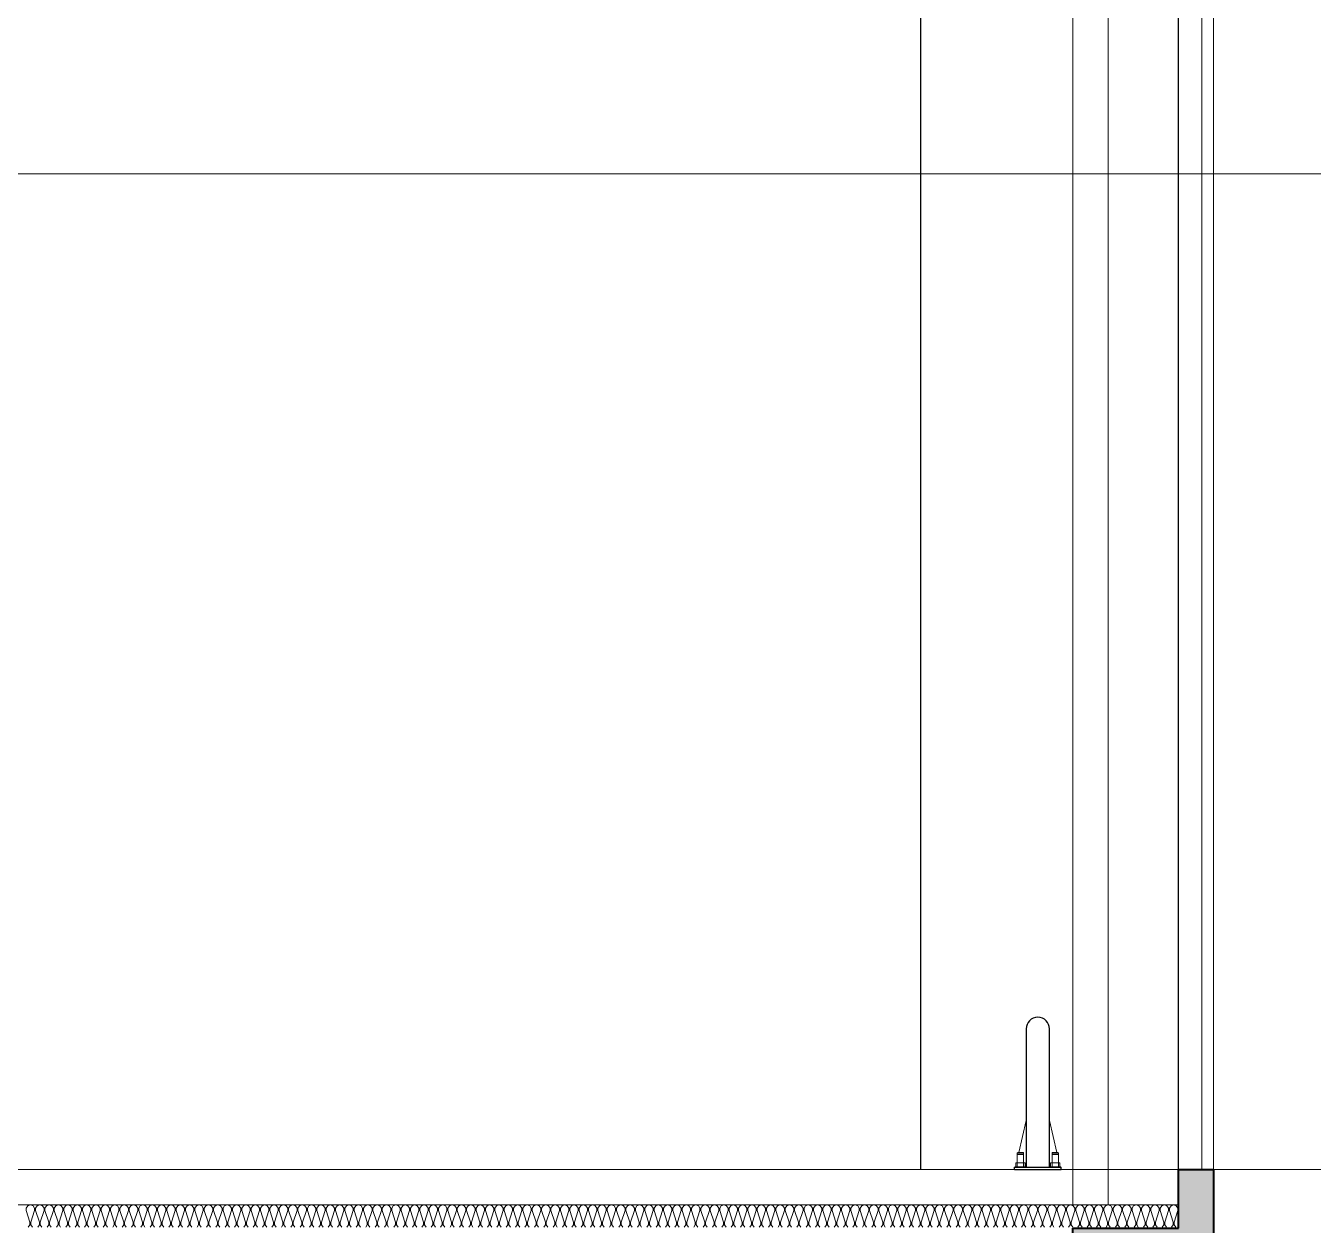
# Model space of a CAD drawing. Header units: millimetres. Extents: x 0 to 420000, y 0 to 297000.
# Drawn here: x 283593 to 289088, y 168263 to 173381 of the extents above; entities that cross this region are included whole.
import ezdxf

# ---------------------------------------------------------------- set-up
doc = ezdxf.new("R2010")
doc.units = ezdxf.units.MM
doc.linetypes.add('CEN', pattern=[62, 60, -1, 0, -1])
for name, color, linetype, lineweight in [('A-AXIS-LINE', 1, 'CEN', 15), ('A-CONC-LIN1', 2, 'Continuous', 40), ('A-ELEV-LIN2', 7, 'Continuous', 25), ('A-ELEV-LIN3', 8, 'Continuous', 18), ('A-WAXM-PANL', 6, 'Continuous', 20), ('A-XXXX-FIN2', 6, 'Continuous', 20), ('A-XXXX-INSL1', 15, 'Continuous', 18), ('A-XXXX-INSL2', 8, 'Continuous', 18)]:
    doc.layers.add(name, color=color, linetype=linetype, lineweight=lineweight)
doc.layers.add('A-CONC-SOLD', color=253, linetype='CEN')

# ---------------------------------------------------------------- blocks, each defined once
blk = doc.blocks.new('axis(220316)')
at = {"layer": 'A-AXIS-LINE', "ltscale": 1000}
for p, q in [((4631788.1, -426868.7), (4955413.1, -426868.7)), ((4631788.1, -431118.7), (4955413.1, -431118.7))]:
    blk.add_line(p, q, dxfattribs=at)
blk = doc.blocks.new('횡지하층')
at = {"layer": 'A-CONC-SOLD'}
h = blk.add_hatch(color=256, dxfattribs=at)
h.dxf.hatch_style = 1
h.paths.add_polyline_path([(4890650.6, -238161.1), (4890250.6, -238161.1), (4890250.6, -237111.1), (4890100.6, -237111.1), (4890100.6, -237361.1), (4889650.6, -237361.1), (4889650.6, -238361.1), (4889600.6, -238361.1), (4889600.6, -239061.1), (4889950.6, -239061.1), (4889950.6, -247661.1), (4889200.6, -247661.1), (4889200.6, -247111.1), (4889000.6, -247111.1), (4889000.6, -247661.1), (4758200.6, -247661.1), (4758200.6, -247111.1), (4758000.6, -247111.1), (4758000.6, -247661.1), (4757250.6, -247661.1), (4757250.6, -239061.1), (4757600.6, -239061.1), (4757600.6, -238361.1), (4757550.6, -238361.1), (4757550.6, -237361.1), (4757100.6, -237361.1), (4757100.6, -237111.1), (4756950.6, -237111.1), (4756950.6, -238161.1), (4756550.6, -238161.1), (4756550.6, -247961.1), (4890650.6, -247961.1)])
at = {"layer": 'A-CONC-LIN1'}
blk.add_lwpolyline([(4758200.6, -247661.1), (4889000.6, -247661.1), (4889000.6, -247111.1), (4889200.6, -247111.1), (4889200.6, -247661.1), (4889950.6, -247661.1), (4889950.6, -239061.1), (4889600.6, -239061.1), (4889600.6, -238361.1), (4889650.6, -238361.1), (4889650.6, -237361.1), (4890100.6, -237361.1), (4890100.6, -237111.1), (4890250.6, -237111.1), (4890250.6, -238161.1), (4890650.6, -238161.1), (4890650.6, -247961.1), (4756550.6, -247961.1)], dxfattribs=at)
at = {"layer": 'A-XXXX-FIN2'}
blk.add_line((4757100.6, -237111.1), (4890100.6, -237111.1), dxfattribs=at)
at = {"layer": 'A-XXXX-INSL2'}
blk.add_line((4757100.4, -237261.1), (4890100.5, -237261.1), dxfattribs=at)
for points in [[(4890089.6, -237357.1), (4890082.6, -237347.1), (4890082.6, -237336.1), (4890098.6, -237286.1), (4890098.6, -237275.1), (4890091.6, -237265.1), (4890080.6, -237261.1), (4890069.6, -237265.1), (4890062.6, -237275.1), (4890062.6, -237286.1), (4890078.6, -237336.1), (4890078.6, -237347.1), (4890071.6, -237357.1)], [(4890049.6, -237357.1), (4890042.6, -237347.1), (4890042.6, -237336.1), (4890058.6, -237286.1), (4890058.6, -237275.1), (4890051.6, -237265.1), (4890040.6, -237261.1), (4890029.6, -237265.1), (4890022.6, -237275.1), (4890022.6, -237286.1), (4890038.6, -237336.1), (4890038.6, -237347.1), (4890031.6, -237357.1)], [(4890009.6, -237357.1), (4890002.6, -237347.1), (4890002.6, -237336.1), (4890018.6, -237286.1), (4890018.6, -237275.1), (4890011.6, -237265.1), (4890000.6, -237261.1), (4889989.6, -237265.1), (4889982.6, -237275.1), (4889982.6, -237286.1), (4889998.6, -237336.1), (4889998.6, -237347.1), (4889991.6, -237357.1)], [(4889969.6, -237357.1), (4889962.6, -237347.1), (4889962.6, -237336.1), (4889978.6, -237286.1), (4889978.6, -237275.1), (4889971.6, -237265.1), (4889960.6, -237261.1), (4889949.6, -237265.1), (4889942.6, -237275.1), (4889942.6, -237286.1), (4889958.6, -237336.1), (4889958.6, -237347.1), (4889951.6, -237357.1)], [(4889929.6, -237357.1), (4889922.6, -237347.1), (4889922.6, -237336.1), (4889938.6, -237286.1), (4889938.6, -237275.1), (4889931.6, -237265.1), (4889920.6, -237261.1), (4889909.6, -237265.1), (4889902.6, -237275.1), (4889902.6, -237286.1), (4889918.6, -237336.1), (4889918.6, -237347.1), (4889911.6, -237357.1)], [(4889889.6, -237357.1), (4889882.6, -237347.1), (4889882.6, -237336.1), (4889898.6, -237286.1), (4889898.6, -237275.1), (4889891.6, -237265.1), (4889880.6, -237261.1), (4889869.6, -237265.1), (4889862.6, -237275.1), (4889862.6, -237286.1), (4889878.6, -237336.1), (4889878.6, -237347.1), (4889871.6, -237357.1)], [(4889849.6, -237357.1), (4889842.6, -237347.1), (4889842.6, -237336.1), (4889858.6, -237286.1), (4889858.6, -237275.1), (4889851.6, -237265.1), (4889840.6, -237261.1), (4889829.6, -237265.1), (4889822.6, -237275.1), (4889822.6, -237286.1), (4889838.6, -237336.1), (4889838.6, -237347.1), (4889831.6, -237357.1)], [(4889809.6, -237357.1), (4889802.6, -237347.1), (4889802.6, -237336.1), (4889818.6, -237286.1), (4889818.6, -237275.1), (4889811.6, -237265.1), (4889800.6, -237261.1), (4889789.6, -237265.1), (4889782.6, -237275.1), (4889782.6, -237286.1), (4889798.6, -237336.1), (4889798.6, -237347.1), (4889791.6, -237357.1)], [(4889769.6, -237357.1), (4889762.6, -237347.1), (4889762.6, -237336.1), (4889778.6, -237286.1), (4889778.6, -237275.1), (4889771.6, -237265.1), (4889760.6, -237261.1), (4889749.6, -237265.1), (4889742.6, -237275.1), (4889742.6, -237286.1), (4889758.6, -237336.1), (4889758.6, -237347.1), (4889751.6, -237357.1)], [(4889729.6, -237357.1), (4889722.6, -237347.1), (4889722.6, -237336.1), (4889738.6, -237286.1), (4889738.6, -237275.1), (4889731.6, -237265.1), (4889720.6, -237261.1), (4889709.6, -237265.1), (4889702.6, -237275.1), (4889702.6, -237286.1), (4889718.6, -237336.1), (4889718.6, -237347.1), (4889711.6, -237357.1)], [(4889689.6, -237357.1), (4889682.6, -237347.1), (4889682.6, -237336.1), (4889698.6, -237286.1), (4889698.6, -237275.1), (4889691.6, -237265.1), (4889680.6, -237261.1), (4889669.6, -237265.1), (4889662.6, -237275.1), (4889662.6, -237286.1), (4889678.6, -237336.1), (4889678.6, -237347.1), (4889671.6, -237357.1)], [(4889649.6, -237357.1), (4889642.6, -237347.1), (4889642.6, -237336.1), (4889658.6, -237286.1), (4889658.6, -237275.1), (4889651.6, -237265.1), (4889640.6, -237261.1), (4889629.6, -237265.1), (4889622.6, -237275.1), (4889622.6, -237286.1), (4889638.6, -237336.1), (4889638.6, -237347.1), (4889631.6, -237357.1)], [(4889609.6, -237357.1), (4889602.6, -237347.1), (4889602.6, -237336.1), (4889618.6, -237286.1), (4889618.6, -237275.1), (4889611.6, -237265.1), (4889600.6, -237261.1), (4889589.6, -237265.1), (4889582.6, -237275.1), (4889582.6, -237286.1), (4889598.6, -237336.1), (4889598.6, -237347.1), (4889591.6, -237357.1)], [(4889569.6, -237357.1), (4889562.6, -237347.1), (4889562.6, -237336.1), (4889578.6, -237286.1), (4889578.6, -237275.1), (4889571.6, -237265.1), (4889560.6, -237261.1), (4889549.6, -237265.1), (4889542.6, -237275.1), (4889542.6, -237286.1), (4889558.6, -237336.1), (4889558.6, -237347.1), (4889551.6, -237357.1)], [(4889529.6, -237357.1), (4889522.6, -237347.1), (4889522.6, -237336.1), (4889538.6, -237286.1), (4889538.6, -237275.1), (4889531.6, -237265.1), (4889520.6, -237261.1), (4889509.6, -237265.1), (4889502.6, -237275.1), (4889502.6, -237286.1), (4889518.6, -237336.1), (4889518.6, -237347.1), (4889511.6, -237357.1)], [(4889489.6, -237357.1), (4889482.6, -237347.1), (4889482.6, -237336.1), (4889498.6, -237286.1), (4889498.6, -237275.1), (4889491.6, -237265.1), (4889480.6, -237261.1), (4889469.6, -237265.1), (4889462.6, -237275.1), (4889462.6, -237286.1), (4889478.6, -237336.1), (4889478.6, -237347.1), (4889471.6, -237357.1)], [(4889449.6, -237357.1), (4889442.6, -237347.1), (4889442.6, -237336.1), (4889458.6, -237286.1), (4889458.6, -237275.1), (4889451.6, -237265.1), (4889440.6, -237261.1), (4889429.6, -237265.1), (4889422.6, -237275.1), (4889422.6, -237286.1), (4889438.6, -237336.1), (4889438.6, -237347.1), (4889431.6, -237357.1)], [(4889409.6, -237357.1), (4889402.6, -237347.1), (4889402.6, -237336.1), (4889418.6, -237286.1), (4889418.6, -237275.1), (4889411.6, -237265.1), (4889400.6, -237261.1), (4889389.6, -237265.1), (4889382.6, -237275.1), (4889382.6, -237286.1), (4889398.6, -237336.1), (4889398.6, -237347.1), (4889391.6, -237357.1)], [(4889369.6, -237357.1), (4889362.6, -237347.1), (4889362.6, -237336.1), (4889378.6, -237286.1), (4889378.6, -237275.1), (4889371.6, -237265.1), (4889360.6, -237261.1), (4889349.6, -237265.1), (4889342.6, -237275.1), (4889342.6, -237286.1), (4889358.6, -237336.1), (4889358.6, -237347.1), (4889351.6, -237357.1)], [(4889329.6, -237357.1), (4889322.6, -237347.1), (4889322.6, -237336.1), (4889338.6, -237286.1), (4889338.6, -237275.1), (4889331.6, -237265.1), (4889320.6, -237261.1), (4889309.6, -237265.1), (4889302.6, -237275.1), (4889302.6, -237286.1), (4889318.6, -237336.1), (4889318.6, -237347.1), (4889311.6, -237357.1)], [(4889289.6, -237357.1), (4889282.6, -237347.1), (4889282.6, -237336.1), (4889298.6, -237286.1), (4889298.6, -237275.1), (4889291.6, -237265.1), (4889280.6, -237261.1), (4889269.6, -237265.1), (4889262.6, -237275.1), (4889262.6, -237286.1), (4889278.6, -237336.1), (4889278.6, -237347.1), (4889271.6, -237357.1)], [(4889249.6, -237357.1), (4889242.6, -237347.1), (4889242.6, -237336.1), (4889258.6, -237286.1), (4889258.6, -237275.1), (4889251.6, -237265.1), (4889240.6, -237261.1), (4889229.6, -237265.1), (4889222.6, -237275.1), (4889222.6, -237286.1), (4889238.6, -237336.1), (4889238.6, -237347.1), (4889231.6, -237357.1)], [(4889209.6, -237357.1), (4889202.6, -237347.1), (4889202.6, -237336.1), (4889218.6, -237286.1), (4889218.6, -237275.1), (4889211.6, -237265.1), (4889200.6, -237261.1), (4889189.6, -237265.1), (4889182.6, -237275.1), (4889182.6, -237286.1), (4889198.6, -237336.1), (4889198.6, -237347.1), (4889191.6, -237357.1)], [(4889169.6, -237357.1), (4889162.6, -237347.1), (4889162.6, -237336.1), (4889178.6, -237286.1), (4889178.6, -237275.1), (4889171.6, -237265.1), (4889160.6, -237261.1), (4889149.6, -237265.1), (4889142.6, -237275.1), (4889142.6, -237286.1), (4889158.6, -237336.1), (4889158.6, -237347.1), (4889151.6, -237357.1)], [(4889129.6, -237357.1), (4889122.6, -237347.1), (4889122.6, -237336.1), (4889138.6, -237286.1), (4889138.6, -237275.1), (4889131.6, -237265.1), (4889120.6, -237261.1), (4889109.6, -237265.1), (4889102.6, -237275.1), (4889102.6, -237286.1), (4889118.6, -237336.1), (4889118.6, -237347.1), (4889111.6, -237357.1)], [(4889089.6, -237357.1), (4889082.6, -237347.1), (4889082.6, -237336.1), (4889098.6, -237286.1), (4889098.6, -237275.1), (4889091.6, -237265.1), (4889080.6, -237261.1), (4889069.6, -237265.1), (4889062.6, -237275.1), (4889062.6, -237286.1), (4889078.6, -237336.1), (4889078.6, -237347.1), (4889071.6, -237357.1)], [(4889049.6, -237357.1), (4889042.6, -237347.1), (4889042.6, -237336.1), (4889058.6, -237286.1), (4889058.6, -237275.1), (4889051.6, -237265.1), (4889040.6, -237261.1), (4889029.6, -237265.1), (4889022.6, -237275.1), (4889022.6, -237286.1), (4889038.6, -237336.1), (4889038.6, -237347.1), (4889031.6, -237357.1)], [(4889009.6, -237357.1), (4889002.6, -237347.1), (4889002.6, -237336.1), (4889018.6, -237286.1), (4889018.6, -237275.1), (4889011.6, -237265.1), (4889000.6, -237261.1), (4888989.6, -237265.1), (4888982.6, -237275.1), (4888982.6, -237286.1), (4888998.6, -237336.1), (4888998.6, -237347.1), (4888991.6, -237357.1)], [(4888969.6, -237357.1), (4888962.6, -237347.1), (4888962.6, -237336.1), (4888978.6, -237286.1), (4888978.6, -237275.1), (4888971.6, -237265.1), (4888960.6, -237261.1), (4888949.6, -237265.1), (4888942.6, -237275.1), (4888942.6, -237286.1), (4888958.6, -237336.1), (4888958.6, -237347.1), (4888951.6, -237357.1)], [(4888929.6, -237357.1), (4888922.6, -237347.1), (4888922.6, -237336.1), (4888938.6, -237286.1), (4888938.6, -237275.1), (4888931.6, -237265.1), (4888920.6, -237261.1), (4888909.6, -237265.1), (4888902.6, -237275.1), (4888902.6, -237286.1), (4888918.6, -237336.1), (4888918.6, -237347.1), (4888911.6, -237357.1)], [(4888889.6, -237357.1), (4888882.6, -237347.1), (4888882.6, -237336.1), (4888898.6, -237286.1), (4888898.6, -237275.1), (4888891.6, -237265.1), (4888880.6, -237261.1), (4888869.6, -237265.1), (4888862.6, -237275.1), (4888862.6, -237286.1), (4888878.6, -237336.1), (4888878.6, -237347.1), (4888871.6, -237357.1)], [(4888849.6, -237357.1), (4888842.6, -237347.1), (4888842.6, -237336.1), (4888858.6, -237286.1), (4888858.6, -237275.1), (4888851.6, -237265.1), (4888840.6, -237261.1), (4888829.6, -237265.1), (4888822.6, -237275.1), (4888822.6, -237286.1), (4888838.6, -237336.1), (4888838.6, -237347.1), (4888831.6, -237357.1)], [(4888809.6, -237357.1), (4888802.6, -237347.1), (4888802.6, -237336.1), (4888818.6, -237286.1), (4888818.6, -237275.1), (4888811.6, -237265.1), (4888800.6, -237261.1), (4888789.6, -237265.1), (4888782.6, -237275.1), (4888782.6, -237286.1), (4888798.6, -237336.1), (4888798.6, -237347.1), (4888791.6, -237357.1)], [(4888769.6, -237357.1), (4888762.6, -237347.1), (4888762.6, -237336.1), (4888778.6, -237286.1), (4888778.6, -237275.1), (4888771.6, -237265.1), (4888760.6, -237261.1), (4888749.6, -237265.1), (4888742.6, -237275.1), (4888742.6, -237286.1), (4888758.6, -237336.1), (4888758.6, -237347.1), (4888751.6, -237357.1)], [(4888729.6, -237357.1), (4888722.6, -237347.1), (4888722.6, -237336.1), (4888738.6, -237286.1), (4888738.6, -237275.1), (4888731.6, -237265.1), (4888720.6, -237261.1), (4888709.6, -237265.1), (4888702.6, -237275.1), (4888702.6, -237286.1), (4888718.6, -237336.1), (4888718.6, -237347.1), (4888711.6, -237357.1)], [(4888689.6, -237357.1), (4888682.6, -237347.1), (4888682.6, -237336.1), (4888698.6, -237286.1), (4888698.6, -237275.1), (4888691.6, -237265.1), (4888680.6, -237261.1), (4888669.6, -237265.1), (4888662.6, -237275.1), (4888662.6, -237286.1), (4888678.6, -237336.1), (4888678.6, -237347.1), (4888671.6, -237357.1)], [(4888649.6, -237357.1), (4888642.6, -237347.1), (4888642.6, -237336.1), (4888658.6, -237286.1), (4888658.6, -237275.1), (4888651.6, -237265.1), (4888640.6, -237261.1), (4888629.6, -237265.1), (4888622.6, -237275.1), (4888622.6, -237286.1), (4888638.6, -237336.1), (4888638.6, -237347.1), (4888631.6, -237357.1)], [(4888609.6, -237357.1), (4888602.6, -237347.1), (4888602.6, -237336.1), (4888618.6, -237286.1), (4888618.6, -237275.1), (4888611.6, -237265.1), (4888600.6, -237261.1), (4888589.6, -237265.1), (4888582.6, -237275.1), (4888582.6, -237286.1), (4888598.6, -237336.1), (4888598.6, -237347.1), (4888591.6, -237357.1)], [(4888569.6, -237357.1), (4888562.6, -237347.1), (4888562.6, -237336.1), (4888578.6, -237286.1), (4888578.6, -237275.1), (4888571.6, -237265.1), (4888560.6, -237261.1), (4888549.6, -237265.1), (4888542.6, -237275.1), (4888542.6, -237286.1), (4888558.6, -237336.1), (4888558.6, -237347.1), (4888551.6, -237357.1)], [(4888529.6, -237357.1), (4888522.6, -237347.1), (4888522.6, -237336.1), (4888538.6, -237286.1), (4888538.6, -237275.1), (4888531.6, -237265.1), (4888520.6, -237261.1), (4888509.6, -237265.1), (4888502.6, -237275.1), (4888502.6, -237286.1), (4888518.6, -237336.1), (4888518.6, -237347.1), (4888511.6, -237357.1)], [(4888489.6, -237357.1), (4888482.6, -237347.1), (4888482.6, -237336.1), (4888498.6, -237286.1), (4888498.6, -237275.1), (4888491.6, -237265.1), (4888480.6, -237261.1), (4888469.6, -237265.1), (4888462.6, -237275.1), (4888462.6, -237286.1), (4888478.6, -237336.1), (4888478.6, -237347.1), (4888471.6, -237357.1)], [(4888449.6, -237357.1), (4888442.6, -237347.1), (4888442.6, -237336.1), (4888458.6, -237286.1), (4888458.6, -237275.1), (4888451.6, -237265.1), (4888440.6, -237261.1), (4888429.6, -237265.1), (4888422.6, -237275.1), (4888422.6, -237286.1), (4888438.6, -237336.1), (4888438.6, -237347.1), (4888431.6, -237357.1)], [(4888409.6, -237357.1), (4888402.6, -237347.1), (4888402.6, -237336.1), (4888418.6, -237286.1), (4888418.6, -237275.1), (4888411.6, -237265.1), (4888400.6, -237261.1), (4888389.6, -237265.1), (4888382.6, -237275.1), (4888382.6, -237286.1), (4888398.6, -237336.1), (4888398.6, -237347.1), (4888391.6, -237357.1)], [(4888369.6, -237357.1), (4888362.6, -237347.1), (4888362.6, -237336.1), (4888378.6, -237286.1), (4888378.6, -237275.1), (4888371.6, -237265.1), (4888360.6, -237261.1), (4888349.6, -237265.1), (4888342.6, -237275.1), (4888342.6, -237286.1), (4888358.6, -237336.1), (4888358.6, -237347.1), (4888351.6, -237357.1)], [(4888329.6, -237357.1), (4888322.6, -237347.1), (4888322.6, -237336.1), (4888338.6, -237286.1), (4888338.6, -237275.1), (4888331.6, -237265.1), (4888320.6, -237261.1), (4888309.6, -237265.1), (4888302.6, -237275.1), (4888302.6, -237286.1), (4888318.6, -237336.1), (4888318.6, -237347.1), (4888311.6, -237357.1)], [(4888289.6, -237357.1), (4888282.6, -237347.1), (4888282.6, -237336.1), (4888298.6, -237286.1), (4888298.6, -237275.1), (4888291.6, -237265.1), (4888280.6, -237261.1), (4888269.6, -237265.1), (4888262.6, -237275.1), (4888262.6, -237286.1), (4888278.6, -237336.1), (4888278.6, -237347.1), (4888271.6, -237357.1)], [(4888249.6, -237357.1), (4888242.6, -237347.1), (4888242.6, -237336.1), (4888258.6, -237286.1), (4888258.6, -237275.1), (4888251.6, -237265.1), (4888240.6, -237261.1), (4888229.6, -237265.1), (4888222.6, -237275.1), (4888222.6, -237286.1), (4888238.6, -237336.1), (4888238.6, -237347.1), (4888231.6, -237357.1)], [(4888209.6, -237357.1), (4888202.6, -237347.1), (4888202.6, -237336.1), (4888218.6, -237286.1), (4888218.6, -237275.1), (4888211.6, -237265.1), (4888200.6, -237261.1), (4888189.6, -237265.1), (4888182.6, -237275.1), (4888182.6, -237286.1), (4888198.6, -237336.1), (4888198.6, -237347.1), (4888191.6, -237357.1)], [(4888169.6, -237357.1), (4888162.6, -237347.1), (4888162.6, -237336.1), (4888178.6, -237286.1), (4888178.6, -237275.1), (4888171.6, -237265.1), (4888160.6, -237261.1), (4888149.6, -237265.1), (4888142.6, -237275.1), (4888142.6, -237286.1), (4888158.6, -237336.1), (4888158.6, -237347.1), (4888151.6, -237357.1)], [(4888129.6, -237357.1), (4888122.6, -237347.1), (4888122.6, -237336.1), (4888138.6, -237286.1), (4888138.6, -237275.1), (4888131.6, -237265.1), (4888120.6, -237261.1), (4888109.6, -237265.1), (4888102.6, -237275.1), (4888102.6, -237286.1), (4888118.6, -237336.1), (4888118.6, -237347.1), (4888111.6, -237357.1)], [(4888089.6, -237357.1), (4888082.6, -237347.1), (4888082.6, -237336.1), (4888098.6, -237286.1), (4888098.6, -237275.1), (4888091.6, -237265.1), (4888080.6, -237261.1), (4888069.6, -237265.1), (4888062.6, -237275.1), (4888062.6, -237286.1), (4888078.6, -237336.1), (4888078.6, -237347.1), (4888071.6, -237357.1)], [(4888049.6, -237357.1), (4888042.6, -237347.1), (4888042.6, -237336.1), (4888058.6, -237286.1), (4888058.6, -237275.1), (4888051.6, -237265.1), (4888040.6, -237261.1), (4888029.6, -237265.1), (4888022.6, -237275.1), (4888022.6, -237286.1), (4888038.6, -237336.1), (4888038.6, -237347.1), (4888031.6, -237357.1)], [(4888009.6, -237357.1), (4888002.6, -237347.1), (4888002.6, -237336.1), (4888018.6, -237286.1), (4888018.6, -237275.1), (4888011.6, -237265.1), (4888000.6, -237261.1), (4887989.6, -237265.1), (4887982.6, -237275.1), (4887982.6, -237286.1), (4887998.6, -237336.1), (4887998.6, -237347.1), (4887991.6, -237357.1)], [(4887969.6, -237357.1), (4887962.6, -237347.1), (4887962.6, -237336.1), (4887978.6, -237286.1), (4887978.6, -237275.1), (4887971.6, -237265.1), (4887960.6, -237261.1), (4887949.6, -237265.1), (4887942.6, -237275.1), (4887942.6, -237286.1), (4887958.6, -237336.1), (4887958.6, -237347.1), (4887951.6, -237357.1)], [(4887929.6, -237357.1), (4887922.6, -237347.1), (4887922.6, -237336.1), (4887938.6, -237286.1), (4887938.6, -237275.1), (4887931.6, -237265.1), (4887920.6, -237261.1), (4887909.6, -237265.1), (4887902.6, -237275.1), (4887902.6, -237286.1), (4887918.6, -237336.1), (4887918.6, -237347.1), (4887911.6, -237357.1)], [(4887889.6, -237357.1), (4887882.6, -237347.1), (4887882.6, -237336.1), (4887898.6, -237286.1), (4887898.6, -237275.1), (4887891.6, -237265.1), (4887880.6, -237261.1), (4887869.6, -237265.1), (4887862.6, -237275.1), (4887862.6, -237286.1), (4887878.6, -237336.1), (4887878.6, -237347.1), (4887871.6, -237357.1)], [(4887849.6, -237357.1), (4887842.6, -237347.1), (4887842.6, -237336.1), (4887858.6, -237286.1), (4887858.6, -237275.1), (4887851.6, -237265.1), (4887840.6, -237261.1), (4887829.6, -237265.1), (4887822.6, -237275.1), (4887822.6, -237286.1), (4887838.6, -237336.1), (4887838.6, -237347.1), (4887831.6, -237357.1)], [(4887809.6, -237357.1), (4887802.6, -237347.1), (4887802.6, -237336.1), (4887818.6, -237286.1), (4887818.6, -237275.1), (4887811.6, -237265.1), (4887800.6, -237261.1), (4887789.6, -237265.1), (4887782.6, -237275.1), (4887782.6, -237286.1), (4887798.6, -237336.1), (4887798.6, -237347.1), (4887791.6, -237357.1)], [(4887769.6, -237357.1), (4887762.6, -237347.1), (4887762.6, -237336.1), (4887778.6, -237286.1), (4887778.6, -237275.1), (4887771.6, -237265.1), (4887760.6, -237261.1), (4887749.6, -237265.1), (4887742.6, -237275.1), (4887742.6, -237286.1), (4887758.6, -237336.1), (4887758.6, -237347.1), (4887751.6, -237357.1)], [(4887729.6, -237357.1), (4887722.6, -237347.1), (4887722.6, -237336.1), (4887738.6, -237286.1), (4887738.6, -237275.1), (4887731.6, -237265.1), (4887720.6, -237261.1), (4887709.6, -237265.1), (4887702.6, -237275.1), (4887702.6, -237286.1), (4887718.6, -237336.1), (4887718.6, -237347.1), (4887711.6, -237357.1)], [(4887689.6, -237357.1), (4887682.6, -237347.1), (4887682.6, -237336.1), (4887698.6, -237286.1), (4887698.6, -237275.1), (4887691.6, -237265.1), (4887680.6, -237261.1), (4887669.6, -237265.1), (4887662.6, -237275.1), (4887662.6, -237286.1), (4887678.6, -237336.1), (4887678.6, -237347.1), (4887671.6, -237357.1)], [(4887649.6, -237357.1), (4887642.6, -237347.1), (4887642.6, -237336.1), (4887658.6, -237286.1), (4887658.6, -237275.1), (4887651.6, -237265.1), (4887640.6, -237261.1), (4887629.6, -237265.1), (4887622.6, -237275.1), (4887622.6, -237286.1), (4887638.6, -237336.1), (4887638.6, -237347.1), (4887631.6, -237357.1)], [(4887609.6, -237357.1), (4887602.6, -237347.1), (4887602.6, -237336.1), (4887618.6, -237286.1), (4887618.6, -237275.1), (4887611.6, -237265.1), (4887600.6, -237261.1), (4887589.6, -237265.1), (4887582.6, -237275.1), (4887582.6, -237286.1), (4887598.6, -237336.1), (4887598.6, -237347.1), (4887591.6, -237357.1)], [(4887569.6, -237357.1), (4887562.6, -237347.1), (4887562.6, -237336.1), (4887578.6, -237286.1), (4887578.6, -237275.1), (4887571.6, -237265.1), (4887560.6, -237261.1), (4887549.6, -237265.1), (4887542.6, -237275.1), (4887542.6, -237286.1), (4887558.6, -237336.1), (4887558.6, -237347.1), (4887551.6, -237357.1)], [(4887529.6, -237357.1), (4887522.6, -237347.1), (4887522.6, -237336.1), (4887538.6, -237286.1), (4887538.6, -237275.1), (4887531.6, -237265.1), (4887520.6, -237261.1), (4887509.6, -237265.1), (4887502.6, -237275.1), (4887502.6, -237286.1), (4887518.6, -237336.1), (4887518.6, -237347.1), (4887511.6, -237357.1)], [(4887489.6, -237357.1), (4887482.6, -237347.1), (4887482.6, -237336.1), (4887498.6, -237286.1), (4887498.6, -237275.1), (4887491.6, -237265.1), (4887480.6, -237261.1), (4887469.6, -237265.1), (4887462.6, -237275.1), (4887462.6, -237286.1), (4887478.6, -237336.1), (4887478.6, -237347.1), (4887471.6, -237357.1)], [(4887449.6, -237357.1), (4887442.6, -237347.1), (4887442.6, -237336.1), (4887458.6, -237286.1), (4887458.6, -237275.1), (4887451.6, -237265.1), (4887440.6, -237261.1), (4887429.6, -237265.1), (4887422.6, -237275.1), (4887422.6, -237286.1), (4887438.6, -237336.1), (4887438.6, -237347.1), (4887431.6, -237357.1)], [(4887409.6, -237357.1), (4887402.6, -237347.1), (4887402.6, -237336.1), (4887418.6, -237286.1), (4887418.6, -237275.1), (4887411.6, -237265.1), (4887400.6, -237261.1), (4887389.6, -237265.1), (4887382.6, -237275.1), (4887382.6, -237286.1), (4887398.6, -237336.1), (4887398.6, -237347.1), (4887391.6, -237357.1)], [(4887369.6, -237357.1), (4887362.6, -237347.1), (4887362.6, -237336.1), (4887378.6, -237286.1), (4887378.6, -237275.1), (4887371.6, -237265.1), (4887360.6, -237261.1), (4887349.6, -237265.1), (4887342.6, -237275.1), (4887342.6, -237286.1), (4887358.6, -237336.1), (4887358.6, -237347.1), (4887351.6, -237357.1)], [(4887329.6, -237357.1), (4887322.6, -237347.1), (4887322.6, -237336.1), (4887338.6, -237286.1), (4887338.6, -237275.1), (4887331.6, -237265.1), (4887320.6, -237261.1), (4887309.6, -237265.1), (4887302.6, -237275.1), (4887302.6, -237286.1), (4887318.6, -237336.1), (4887318.6, -237347.1), (4887311.6, -237357.1)], [(4887289.6, -237357.1), (4887282.6, -237347.1), (4887282.6, -237336.1), (4887298.6, -237286.1), (4887298.6, -237275.1), (4887291.6, -237265.1), (4887280.6, -237261.1), (4887269.6, -237265.1), (4887262.6, -237275.1), (4887262.6, -237286.1), (4887278.6, -237336.1), (4887278.6, -237347.1), (4887271.6, -237357.1)], [(4887249.6, -237357.1), (4887242.6, -237347.1), (4887242.6, -237336.1), (4887258.6, -237286.1), (4887258.6, -237275.1), (4887251.6, -237265.1), (4887240.6, -237261.1), (4887229.6, -237265.1), (4887222.6, -237275.1), (4887222.6, -237286.1), (4887238.6, -237336.1), (4887238.6, -237347.1), (4887231.6, -237357.1)], [(4887209.6, -237357.1), (4887202.6, -237347.1), (4887202.6, -237336.1), (4887218.6, -237286.1), (4887218.6, -237275.1), (4887211.6, -237265.1), (4887200.6, -237261.1), (4887189.6, -237265.1), (4887182.6, -237275.1), (4887182.6, -237286.1), (4887198.6, -237336.1), (4887198.6, -237347.1), (4887191.6, -237357.1)], [(4887169.6, -237357.1), (4887162.6, -237347.1), (4887162.6, -237336.1), (4887178.6, -237286.1), (4887178.6, -237275.1), (4887171.6, -237265.1), (4887160.6, -237261.1), (4887149.6, -237265.1), (4887142.6, -237275.1), (4887142.6, -237286.1), (4887158.6, -237336.1), (4887158.6, -237347.1), (4887151.6, -237357.1)], [(4887129.6, -237357.1), (4887122.6, -237347.1), (4887122.6, -237336.1), (4887138.6, -237286.1), (4887138.6, -237275.1), (4887131.6, -237265.1), (4887120.6, -237261.1), (4887109.6, -237265.1), (4887102.6, -237275.1), (4887102.6, -237286.1), (4887118.6, -237336.1), (4887118.6, -237347.1), (4887111.6, -237357.1)], [(4887089.6, -237357.1), (4887082.6, -237347.1), (4887082.6, -237336.1), (4887098.6, -237286.1), (4887098.6, -237275.1), (4887091.6, -237265.1), (4887080.6, -237261.1), (4887069.6, -237265.1), (4887062.6, -237275.1), (4887062.6, -237286.1), (4887078.6, -237336.1), (4887078.6, -237347.1), (4887071.6, -237357.1)], [(4887049.6, -237357.1), (4887042.6, -237347.1), (4887042.6, -237336.1), (4887058.6, -237286.1), (4887058.6, -237275.1), (4887051.6, -237265.1), (4887040.6, -237261.1), (4887029.6, -237265.1), (4887022.6, -237275.1), (4887022.6, -237286.1), (4887038.6, -237336.1), (4887038.6, -237347.1), (4887031.6, -237357.1)], [(4887009.6, -237357.1), (4887002.6, -237347.1), (4887002.6, -237336.1), (4887018.6, -237286.1), (4887018.6, -237275.1), (4887011.6, -237265.1), (4887000.6, -237261.1), (4886989.6, -237265.1), (4886982.6, -237275.1), (4886982.6, -237286.1), (4886998.6, -237336.1), (4886998.6, -237347.1), (4886991.6, -237357.1)], [(4886969.6, -237357.1), (4886962.6, -237347.1), (4886962.6, -237336.1), (4886978.6, -237286.1), (4886978.6, -237275.1), (4886971.6, -237265.1), (4886960.6, -237261.1), (4886949.6, -237265.1), (4886942.6, -237275.1), (4886942.6, -237286.1), (4886958.6, -237336.1), (4886958.6, -237347.1), (4886951.6, -237357.1)], [(4886929.6, -237357.1), (4886922.6, -237347.1), (4886922.6, -237336.1), (4886938.6, -237286.1), (4886938.6, -237275.1), (4886931.6, -237265.1), (4886920.6, -237261.1), (4886909.6, -237265.1), (4886902.6, -237275.1), (4886902.6, -237286.1), (4886918.6, -237336.1), (4886918.6, -237347.1), (4886911.6, -237357.1)], [(4886889.6, -237357.1), (4886882.6, -237347.1), (4886882.6, -237336.1), (4886898.6, -237286.1), (4886898.6, -237275.1), (4886891.6, -237265.1), (4886880.6, -237261.1), (4886869.6, -237265.1), (4886862.6, -237275.1), (4886862.6, -237286.1), (4886878.6, -237336.1), (4886878.6, -237347.1), (4886871.6, -237357.1)], [(4886849.6, -237357.1), (4886842.6, -237347.1), (4886842.6, -237336.1), (4886858.6, -237286.1), (4886858.6, -237275.1), (4886851.6, -237265.1), (4886840.6, -237261.1), (4886829.6, -237265.1), (4886822.6, -237275.1), (4886822.6, -237286.1), (4886838.6, -237336.1), (4886838.6, -237347.1), (4886831.6, -237357.1)], [(4886809.6, -237357.1), (4886802.6, -237347.1), (4886802.6, -237336.1), (4886818.6, -237286.1), (4886818.6, -237275.1), (4886811.6, -237265.1), (4886800.6, -237261.1), (4886789.6, -237265.1), (4886782.6, -237275.1), (4886782.6, -237286.1), (4886798.6, -237336.1), (4886798.6, -237347.1), (4886791.6, -237357.1)], [(4886769.6, -237357.1), (4886762.6, -237347.1), (4886762.6, -237336.1), (4886778.6, -237286.1), (4886778.6, -237275.1), (4886771.6, -237265.1), (4886760.6, -237261.1), (4886749.6, -237265.1), (4886742.6, -237275.1), (4886742.6, -237286.1), (4886758.6, -237336.1), (4886758.6, -237347.1), (4886751.6, -237357.1)], [(4886729.6, -237357.1), (4886722.6, -237347.1), (4886722.6, -237336.1), (4886738.6, -237286.1), (4886738.6, -237275.1), (4886731.6, -237265.1), (4886720.6, -237261.1), (4886709.6, -237265.1), (4886702.6, -237275.1), (4886702.6, -237286.1), (4886718.6, -237336.1), (4886718.6, -237347.1), (4886711.6, -237357.1)], [(4886689.6, -237357.1), (4886682.6, -237347.1), (4886682.6, -237336.1), (4886698.6, -237286.1), (4886698.6, -237275.1), (4886691.6, -237265.1), (4886680.6, -237261.1), (4886669.6, -237265.1), (4886662.6, -237275.1), (4886662.6, -237286.1), (4886678.6, -237336.1), (4886678.6, -237347.1), (4886671.6, -237357.1)], [(4886649.6, -237357.1), (4886642.6, -237347.1), (4886642.6, -237336.1), (4886658.6, -237286.1), (4886658.6, -237275.1), (4886651.6, -237265.1), (4886640.6, -237261.1), (4886629.6, -237265.1), (4886622.6, -237275.1), (4886622.6, -237286.1), (4886638.6, -237336.1), (4886638.6, -237347.1), (4886631.6, -237357.1)], [(4886609.6, -237357.1), (4886602.6, -237347.1), (4886602.6, -237336.1), (4886618.6, -237286.1), (4886618.6, -237275.1), (4886611.6, -237265.1), (4886600.6, -237261.1), (4886589.6, -237265.1), (4886582.6, -237275.1), (4886582.6, -237286.1), (4886598.6, -237336.1), (4886598.6, -237347.1), (4886591.6, -237357.1)], [(4886569.6, -237357.1), (4886562.6, -237347.1), (4886562.6, -237336.1), (4886578.6, -237286.1), (4886578.6, -237275.1), (4886571.6, -237265.1), (4886560.6, -237261.1), (4886549.6, -237265.1), (4886542.6, -237275.1), (4886542.6, -237286.1), (4886558.6, -237336.1), (4886558.6, -237347.1), (4886551.6, -237357.1)], [(4886529.6, -237357.1), (4886522.6, -237347.1), (4886522.6, -237336.1), (4886538.6, -237286.1), (4886538.6, -237275.1), (4886531.6, -237265.1), (4886520.6, -237261.1), (4886509.6, -237265.1), (4886502.6, -237275.1), (4886502.6, -237286.1), (4886518.6, -237336.1), (4886518.6, -237347.1), (4886511.6, -237357.1)], [(4886489.6, -237357.1), (4886482.6, -237347.1), (4886482.6, -237336.1), (4886498.6, -237286.1), (4886498.6, -237275.1), (4886491.6, -237265.1), (4886480.6, -237261.1), (4886469.6, -237265.1), (4886462.6, -237275.1), (4886462.6, -237286.1), (4886478.6, -237336.1), (4886478.6, -237347.1), (4886471.6, -237357.1)], [(4886449.6, -237357.1), (4886442.6, -237347.1), (4886442.6, -237336.1), (4886458.6, -237286.1), (4886458.6, -237275.1), (4886451.6, -237265.1), (4886440.6, -237261.1), (4886429.6, -237265.1), (4886422.6, -237275.1), (4886422.6, -237286.1), (4886438.6, -237336.1), (4886438.6, -237347.1), (4886431.6, -237357.1)], [(4886409.6, -237357.1), (4886402.6, -237347.1), (4886402.6, -237336.1), (4886418.6, -237286.1), (4886418.6, -237275.1), (4886411.6, -237265.1), (4886400.6, -237261.1), (4886389.6, -237265.1), (4886382.6, -237275.1), (4886382.6, -237286.1), (4886398.6, -237336.1), (4886398.6, -237347.1), (4886391.6, -237357.1)], [(4886369.6, -237357.1), (4886362.6, -237347.1), (4886362.6, -237336.1), (4886378.6, -237286.1), (4886378.6, -237275.1), (4886371.6, -237265.1), (4886360.6, -237261.1), (4886349.6, -237265.1), (4886342.6, -237275.1), (4886342.6, -237286.1), (4886358.6, -237336.1), (4886358.6, -237347.1), (4886351.6, -237357.1)], [(4886329.6, -237357.1), (4886322.6, -237347.1), (4886322.6, -237336.1), (4886338.6, -237286.1), (4886338.6, -237275.1), (4886331.6, -237265.1), (4886320.6, -237261.1), (4886309.6, -237265.1), (4886302.6, -237275.1), (4886302.6, -237286.1), (4886318.6, -237336.1), (4886318.6, -237347.1), (4886311.6, -237357.1)], [(4886289.6, -237357.1), (4886282.6, -237347.1), (4886282.6, -237336.1), (4886298.6, -237286.1), (4886298.6, -237275.1), (4886291.6, -237265.1), (4886280.6, -237261.1), (4886269.6, -237265.1), (4886262.6, -237275.1), (4886262.6, -237286.1), (4886278.6, -237336.1), (4886278.6, -237347.1), (4886271.6, -237357.1)], [(4886249.6, -237357.1), (4886242.6, -237347.1), (4886242.6, -237336.1), (4886258.6, -237286.1), (4886258.6, -237275.1), (4886251.6, -237265.1), (4886240.6, -237261.1), (4886229.6, -237265.1), (4886222.6, -237275.1), (4886222.6, -237286.1), (4886238.6, -237336.1), (4886238.6, -237347.1), (4886231.6, -237357.1)], [(4886209.6, -237357.1), (4886202.6, -237347.1), (4886202.6, -237336.1), (4886218.6, -237286.1), (4886218.6, -237275.1), (4886211.6, -237265.1), (4886200.6, -237261.1), (4886189.6, -237265.1), (4886182.6, -237275.1), (4886182.6, -237286.1), (4886198.6, -237336.1), (4886198.6, -237347.1), (4886191.6, -237357.1)], [(4886169.6, -237357.1), (4886162.6, -237347.1), (4886162.6, -237336.1), (4886178.6, -237286.1), (4886178.6, -237275.1), (4886171.6, -237265.1), (4886160.6, -237261.1), (4886149.6, -237265.1), (4886142.6, -237275.1), (4886142.6, -237286.1), (4886158.6, -237336.1), (4886158.6, -237347.1), (4886151.6, -237357.1)], [(4886129.6, -237357.1), (4886122.6, -237347.1), (4886122.6, -237336.1), (4886138.6, -237286.1), (4886138.6, -237275.1), (4886131.6, -237265.1), (4886120.6, -237261.1), (4886109.6, -237265.1), (4886102.6, -237275.1), (4886102.6, -237286.1), (4886118.6, -237336.1), (4886118.6, -237347.1), (4886111.6, -237357.1)], [(4886089.6, -237357.1), (4886082.6, -237347.1), (4886082.6, -237336.1), (4886098.6, -237286.1), (4886098.6, -237275.1), (4886091.6, -237265.1), (4886080.6, -237261.1), (4886069.6, -237265.1), (4886062.6, -237275.1), (4886062.6, -237286.1), (4886078.6, -237336.1), (4886078.6, -237347.1), (4886071.6, -237357.1)], [(4886049.6, -237357.1), (4886042.6, -237347.1), (4886042.6, -237336.1), (4886058.6, -237286.1), (4886058.6, -237275.1), (4886051.6, -237265.1), (4886040.6, -237261.1), (4886029.6, -237265.1), (4886022.6, -237275.1), (4886022.6, -237286.1), (4886038.6, -237336.1), (4886038.6, -237347.1), (4886031.6, -237357.1)], [(4886009.6, -237357.1), (4886002.6, -237347.1), (4886002.6, -237336.1), (4886018.6, -237286.1), (4886018.6, -237275.1), (4886011.6, -237265.1), (4886000.6, -237261.1), (4885989.6, -237265.1), (4885982.6, -237275.1), (4885982.6, -237286.1), (4885998.6, -237336.1), (4885998.6, -237347.1), (4885991.6, -237357.1)], [(4885969.6, -237357.1), (4885962.6, -237347.1), (4885962.6, -237336.1), (4885978.6, -237286.1), (4885978.6, -237275.1), (4885971.6, -237265.1), (4885960.6, -237261.1), (4885949.6, -237265.1), (4885942.6, -237275.1), (4885942.6, -237286.1), (4885958.6, -237336.1), (4885958.6, -237347.1), (4885951.6, -237357.1)], [(4885929.6, -237357.1), (4885922.6, -237347.1), (4885922.6, -237336.1), (4885938.6, -237286.1), (4885938.6, -237275.1), (4885931.6, -237265.1), (4885920.6, -237261.1), (4885909.6, -237265.1), (4885902.6, -237275.1), (4885902.6, -237286.1), (4885918.6, -237336.1), (4885918.6, -237347.1), (4885911.6, -237357.1)], [(4885889.6, -237357.1), (4885882.6, -237347.1), (4885882.6, -237336.1), (4885898.6, -237286.1), (4885898.6, -237275.1), (4885891.6, -237265.1), (4885880.6, -237261.1), (4885869.6, -237265.1), (4885862.6, -237275.1), (4885862.6, -237286.1), (4885878.6, -237336.1), (4885878.6, -237347.1), (4885871.6, -237357.1)], [(4885849.6, -237357.1), (4885842.6, -237347.1), (4885842.6, -237336.1), (4885858.6, -237286.1), (4885858.6, -237275.1), (4885851.6, -237265.1), (4885840.6, -237261.1), (4885829.6, -237265.1), (4885822.6, -237275.1), (4885822.6, -237286.1), (4885838.6, -237336.1), (4885838.6, -237347.1), (4885831.6, -237357.1)], [(4885809.6, -237357.1), (4885802.6, -237347.1), (4885802.6, -237336.1), (4885818.6, -237286.1), (4885818.6, -237275.1), (4885811.6, -237265.1), (4885800.6, -237261.1), (4885789.6, -237265.1), (4885782.6, -237275.1), (4885782.6, -237286.1), (4885798.6, -237336.1), (4885798.6, -237347.1), (4885791.6, -237357.1)], [(4885769.6, -237357.1), (4885762.6, -237347.1), (4885762.6, -237336.1), (4885778.6, -237286.1), (4885778.6, -237275.1), (4885771.6, -237265.1), (4885760.6, -237261.1), (4885749.6, -237265.1), (4885742.6, -237275.1), (4885742.6, -237286.1), (4885758.6, -237336.1), (4885758.6, -237347.1), (4885751.6, -237357.1)], [(4885729.6, -237357.1), (4885722.6, -237347.1), (4885722.6, -237336.1), (4885738.6, -237286.1), (4885738.6, -237275.1), (4885731.6, -237265.1), (4885720.6, -237261.1), (4885709.6, -237265.1), (4885702.6, -237275.1), (4885702.6, -237286.1), (4885718.6, -237336.1), (4885718.6, -237347.1), (4885711.6, -237357.1)], [(4885689.6, -237357.1), (4885682.6, -237347.1), (4885682.6, -237336.1), (4885698.6, -237286.1), (4885698.6, -237275.1), (4885691.6, -237265.1), (4885680.6, -237261.1), (4885669.6, -237265.1), (4885662.6, -237275.1), (4885662.6, -237286.1), (4885678.6, -237336.1), (4885678.6, -237347.1), (4885671.6, -237357.1)], [(4885649.6, -237357.1), (4885642.6, -237347.1), (4885642.6, -237336.1), (4885658.6, -237286.1), (4885658.6, -237275.1), (4885651.6, -237265.1), (4885640.6, -237261.1), (4885629.6, -237265.1), (4885622.6, -237275.1), (4885622.6, -237286.1), (4885638.6, -237336.1), (4885638.6, -237347.1), (4885631.6, -237357.1)], [(4885609.6, -237357.1), (4885602.6, -237347.1), (4885602.6, -237336.1), (4885618.6, -237286.1), (4885618.6, -237275.1), (4885611.6, -237265.1), (4885600.6, -237261.1), (4885589.6, -237265.1), (4885582.6, -237275.1), (4885582.6, -237286.1), (4885598.6, -237336.1), (4885598.6, -237347.1), (4885591.6, -237357.1)], [(4885569.6, -237357.1), (4885562.6, -237347.1), (4885562.6, -237336.1), (4885578.6, -237286.1), (4885578.6, -237275.1), (4885571.6, -237265.1), (4885560.6, -237261.1), (4885549.6, -237265.1), (4885542.6, -237275.1), (4885542.6, -237286.1), (4885558.6, -237336.1), (4885558.6, -237347.1), (4885551.6, -237357.1)], [(4885529.6, -237357.1), (4885522.6, -237347.1), (4885522.6, -237336.1), (4885538.6, -237286.1), (4885538.6, -237275.1), (4885531.6, -237265.1), (4885520.6, -237261.1), (4885509.6, -237265.1), (4885502.6, -237275.1), (4885502.6, -237286.1), (4885518.6, -237336.1), (4885518.6, -237347.1), (4885511.6, -237357.1)], [(4885489.6, -237357.1), (4885482.6, -237347.1), (4885482.6, -237336.1), (4885498.6, -237286.1), (4885498.6, -237275.1), (4885491.6, -237265.1), (4885480.6, -237261.1), (4885469.6, -237265.1), (4885462.6, -237275.1), (4885462.6, -237286.1), (4885478.6, -237336.1), (4885478.6, -237347.1), (4885471.6, -237357.1)], [(4885449.6, -237357.1), (4885442.6, -237347.1), (4885442.6, -237336.1), (4885458.6, -237286.1), (4885458.6, -237275.1), (4885451.6, -237265.1), (4885440.6, -237261.1), (4885429.6, -237265.1), (4885422.6, -237275.1), (4885422.6, -237286.1), (4885438.6, -237336.1), (4885438.6, -237347.1), (4885431.6, -237357.1)], [(4885409.6, -237357.1), (4885402.6, -237347.1), (4885402.6, -237336.1), (4885418.6, -237286.1), (4885418.6, -237275.1), (4885411.6, -237265.1), (4885400.6, -237261.1), (4885389.6, -237265.1), (4885382.6, -237275.1), (4885382.6, -237286.1), (4885398.6, -237336.1), (4885398.6, -237347.1), (4885391.6, -237357.1)], [(4885369.6, -237357.1), (4885362.6, -237347.1), (4885362.6, -237336.1), (4885378.6, -237286.1), (4885378.6, -237275.1), (4885371.6, -237265.1), (4885360.6, -237261.1), (4885349.6, -237265.1), (4885342.6, -237275.1), (4885342.6, -237286.1), (4885358.6, -237336.1), (4885358.6, -237347.1), (4885351.6, -237357.1)], [(4885329.6, -237357.1), (4885322.6, -237347.1), (4885322.6, -237336.1), (4885338.6, -237286.1), (4885338.6, -237275.1), (4885331.6, -237265.1), (4885320.6, -237261.1), (4885309.6, -237265.1), (4885302.6, -237275.1), (4885302.6, -237286.1), (4885318.6, -237336.1), (4885318.6, -237347.1), (4885311.6, -237357.1)], [(4885289.6, -237357.1), (4885282.6, -237347.1), (4885282.6, -237336.1), (4885298.6, -237286.1), (4885298.6, -237275.1), (4885291.6, -237265.1), (4885280.6, -237261.1), (4885269.6, -237265.1), (4885262.6, -237275.1), (4885262.6, -237286.1), (4885278.6, -237336.1), (4885278.6, -237347.1), (4885271.6, -237357.1)], [(4885249.6, -237357.1), (4885242.6, -237347.1), (4885242.6, -237336.1), (4885258.6, -237286.1), (4885258.6, -237275.1), (4885251.6, -237265.1), (4885240.6, -237261.1), (4885229.6, -237265.1), (4885222.6, -237275.1), (4885222.6, -237286.1), (4885238.6, -237336.1), (4885238.6, -237347.1), (4885231.6, -237357.1)], [(4885209.6, -237357.1), (4885202.6, -237347.1), (4885202.6, -237336.1), (4885218.6, -237286.1), (4885218.6, -237275.1), (4885211.6, -237265.1), (4885200.6, -237261.1), (4885189.6, -237265.1), (4885182.6, -237275.1), (4885182.6, -237286.1), (4885198.6, -237336.1), (4885198.6, -237347.1), (4885191.6, -237357.1)]]:
    blk.add_lwpolyline(points, dxfattribs=at)
blk = doc.blocks.new('횡3층')
at = {"layer": 'A-ELEV-LIN2'}
for p, q in [((4890100.6, -247068.7), (4890100.6, -238318.7)), ((4889000.6, -247068.7), (4889000.6, -238818.7))]:
    blk.add_line(p, q, dxfattribs=at)
at = {"layer": 'A-WAXM-PANL'}
for p, q in [((4890200.6, -247068.7), (4890200.6, -237068.7)), ((4890250.6, -247068.7), (4890250.6, -237068.7))]:
    blk.add_line(p, q, dxfattribs=at)
at = {"layer": 'A-XXXX-INSL1'}
for points in [[(4889650.6, -247218.7), (4889650.6, -238468.7), (4888350.6, -238468.7), (4888350.6, -237868.7)], [(4889800.6, -247218.7), (4889800.6, -238318.7), (4888500.6, -238318.7), (4888500.6, -237868.7)]]:
    blk.add_lwpolyline(points, dxfattribs=at)
blk = doc.blocks.new('추락방지볼라드')
at = {"layer": 'A-ELEV-LIN2'}
for p, q in [((-100, 10), (100, 10)), ((-100, 0), (-100, 10)), ((-100, 0), (100, 0)), ((100, 0), (100, 10))]:
    blk.add_line(p, q, dxfattribs=at)
for points in [[(-50, 600), (-50, 10)], [(50, 10), (50, 600)]]:
    blk.add_lwpolyline(points, dxfattribs=at)
blk.add_arc((0, 600), 50, 0, 180, dxfattribs=at)
at = {"layer": 'A-ELEV-LIN3'}
for p, q in [((-50, 210), (-80.5, 73.2)), ((50, 210), (80.5, 73.2)), ((-85.4, 73.2), (-87.8, 70.9)), ((-87.8, 71), (-60.8, 69.6)), ((-87.8, 70.9), (-87.8, 11.6)), ((-87.8, 67.3), (-60.8, 66)), ((-87.8, 63.7), (-60.8, 62.3)), ((-85.4, 73.2), (-63.2, 73.2)), ((-63.2, 73.2), (-60.8, 70.9)), ((-60.8, 70.9), (-60.8, 11.6)), ((63.2, 73.2), (60.8, 70.9)), ((87.8, 71), (60.8, 69.6)), ((60.8, 70.9), (60.8, 11.6)), ((87.8, 67.3), (60.8, 66)), ((87.8, 63.7), (60.8, 62.3)), ((85.4, 73.2), (63.2, 73.2)), ((85.4, 73.2), (87.8, 70.9)), ((87.8, 70.9), (87.8, 11.6)), ((-98.6, 11.6), (-98.6, 10)), ((-98.6, 11.6), (-50, 11.6)), ((-94.3, 28.2), (-54.3, 28.2)), ((-94.3, 28.2), (-94.3, 11.6)), ((-54.3, 28.2), (-54.3, 11.6)), ((-50, 11.6), (-50, 10)), ((50, 11.6), (50, 10)), ((98.6, 11.6), (50, 11.6)), ((94.3, 28.2), (54.3, 28.2)), ((54.3, 28.2), (54.3, 11.6)), ((94.3, 28.2), (94.3, 11.6)), ((98.6, 11.6), (98.6, 10))]:
    blk.add_line(p, q, dxfattribs=at)

msp = doc.modelspace()

# ---------------------------------------------------------------- block references
msp.add_blockref('추락방지볼라드', (287912.5, 168500))
at = {"layer": 'A-AXIS-LINE'}
msp.add_blockref('axis(220316)', (-4581588.1, 599618.7), dxfattribs=at)
at = {"layer": 'A-CONC-LIN1'}
for name, p in [('횡3층', (-4601588.1, 415568.7)), ('횡지하층', (-4601588.1, 405611.1))]:
    msp.add_blockref(name, p, dxfattribs=at)

doc.saveas('drawing.dxf')
